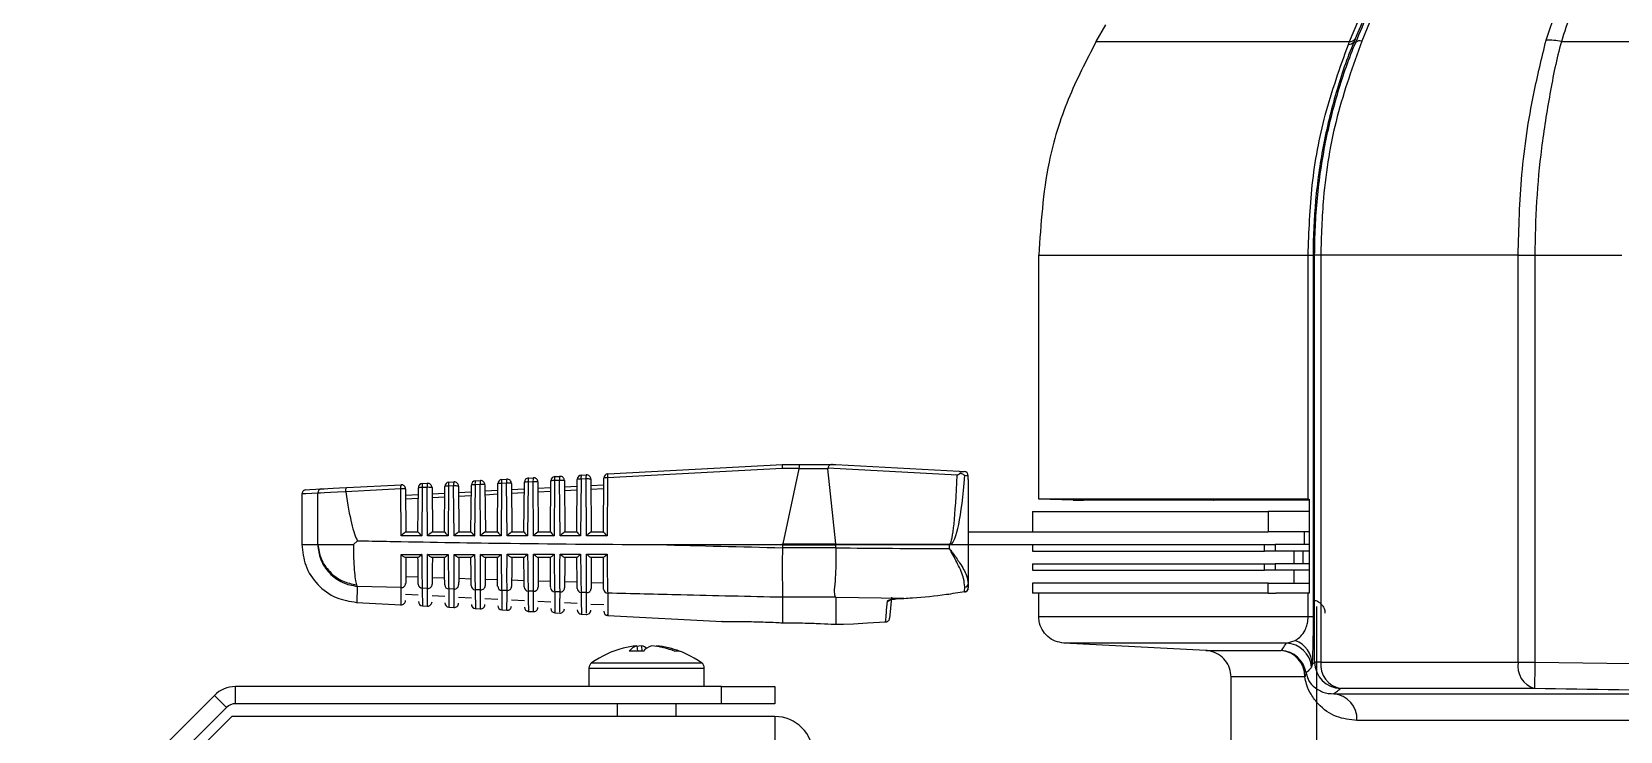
# Model space of a CAD drawing. Extents: x 8 to 113, y 1 to 87.
# Drawn here: x 43.29 to 47.008, y 10.827 to 12.465 of the extents above; entities that cross this region are included whole.
import ezdxf

# ---------------------------------------------------------------- set-up
doc = ezdxf.new("R2010")
doc.units = 0
doc.header["$MEASUREMENT"] = 0
doc.layers.add('OBJECT', color=7, linetype='CONTINUOUS')

msp = doc.modelspace()

# ---------------------------------------------------------------- linework, layer by layer
at = {"layer": 'OBJECT'}
for p, q in [((46.3749, 12.4418), (46.7442, 13.3299)), ((46.4342, 12.5168), (46.4036, 12.443)), ((46.8349, 12.4452), (46.8588, 12.5168)), ((45.7813, 12.4418), (45.804, 12.4812)), ((45.7813, 12.4418), (46.3749, 12.4418)), ((46.3721, 12.4352), (46.3749, 12.4418)), ((46.3892, 12.4401), (46.3853, 12.4417)), ((46.8706, 12.4418), (47.1088, 12.4418)), ((45.6473, 11.9418), (46.2777, 11.9418)), ((45.6473, 11.3705), (45.6473, 11.9418)), ((46.2777, 11.9418), (46.2893, 11.9418)), ((46.2777, 11.3705), (46.2777, 11.9418)), ((46.293, 11.9418), (46.2893, 11.9418)), ((46.2893, 11.9418), (46.2893, 11.0952)), ((46.3073, 11.9418), (46.293, 11.9418)), ((46.293, 10.9889), (46.293, 11.9418)), ((46.7692, 11.9418), (46.3073, 11.9418)), ((46.3073, 11.9418), (46.3073, 10.9889)), ((46.7692, 11.9418), (46.8087, 11.9418)), ((46.7692, 10.9889), (46.7692, 11.9418)), ((46.8087, 11.9418), (47.0121, 11.9418)), ((46.8087, 11.9418), (46.8087, 10.9889)), ((44.3903, 11.4167), (44.4021, 11.4173)), ((44.4523, 11.4199), (44.4641, 11.4206)), ((44.5144, 11.4232), (44.526, 11.4238)), ((44.5659, 11.2938), (44.5669, 11.4166)), ((44.5757, 11.417), (44.5745, 11.2844)), ((44.5873, 11.4176), (44.5757, 11.417)), ((44.5764, 11.4265), (44.588, 11.4271)), ((44.5885, 11.2844), (44.5873, 11.4176)), ((44.5985, 11.4172), (44.5996, 11.2938)), ((44.6279, 11.2938), (44.629, 11.4199)), ((44.6377, 11.4203), (44.6365, 11.2844)), ((45.0463, 11.4419), (44.6377, 11.4203)), ((44.6384, 11.4298), (45.0472, 11.4513)), ((45.0858, 11.4419), (45.0463, 11.4419)), ((45.0472, 11.4513), (45.0472, 11.4513)), ((45.0472, 11.4513), (45.0864, 11.4513)), ((45.0858, 11.4416), (45.0476, 11.2654)), ((45.1534, 11.4416), (45.0858, 11.4416)), ((45.0864, 11.4513), (45.1639, 11.4513)), ((45.1721, 11.2654), (45.1534, 11.4416)), ((45.4558, 11.4266), (45.1536, 11.443)), ((45.1639, 11.4513), (45.1722, 11.4513)), ((45.1722, 11.4513), (45.4605, 11.4357)), ((45.4822, 11.4161), (45.4821, 11.4251)), ((43.9222, 11.3825), (43.9222, 11.2635)), ((43.9593, 11.2638), (43.9593, 11.3844)), ((44.1535, 11.3947), (44.0248, 11.3879)), ((44.0248, 11.3879), (44.0249, 11.3876)), ((44.0272, 11.3975), (44.1542, 11.4042)), ((44.1545, 11.2844), (44.1535, 11.3947)), ((44.1647, 11.3943), (44.1656, 11.2938)), ((44.1649, 11.3797), (44.1946, 11.3813)), ((44.1939, 11.2938), (44.1948, 11.3969)), ((44.2035, 11.3974), (44.2025, 11.2844)), ((44.2155, 11.398), (44.2035, 11.3974)), ((44.2042, 11.4068), (44.2162, 11.4075)), ((44.2165, 11.2844), (44.2155, 11.398)), ((44.2267, 11.3976), (44.2276, 11.2938)), ((44.2268, 11.383), (44.2566, 11.3846)), ((44.2559, 11.2938), (44.2568, 11.4002)), ((44.2656, 11.4006), (44.2645, 11.2844)), ((44.2774, 11.4013), (44.2656, 11.4006)), ((44.2663, 11.4101), (44.2781, 11.4107)), ((44.2785, 11.2844), (44.2774, 11.4013)), ((44.2887, 11.4008), (44.2896, 11.2938)), ((44.2888, 11.3863), (44.3187, 11.3878)), ((44.3179, 11.2938), (44.3188, 11.4035)), ((44.3276, 11.4039), (44.3265, 11.2844)), ((44.3394, 11.4045), (44.3276, 11.4039)), ((44.3283, 11.4134), (44.3401, 11.414)), ((44.3405, 11.2844), (44.3394, 11.4045)), ((44.3506, 11.4041), (44.3516, 11.2938)), ((44.3508, 11.3895), (44.3807, 11.3911)), ((44.3806, 11.3817), (44.3508, 11.3801)), ((44.3799, 11.2938), (44.3808, 11.4068)), ((44.3896, 11.4072), (44.3885, 11.2844)), ((44.4014, 11.4078), (44.3896, 11.4072)), ((44.4025, 11.2844), (44.4014, 11.4078)), ((44.4126, 11.4074), (44.4136, 11.2938)), ((44.4127, 11.3928), (44.4427, 11.3944)), ((44.4426, 11.385), (44.4128, 11.3834)), ((44.4419, 11.2938), (44.4429, 11.41)), ((44.4516, 11.4105), (44.4505, 11.2844)), ((44.4634, 11.4111), (44.4516, 11.4105)), ((44.4645, 11.2844), (44.4634, 11.4111)), ((44.4746, 11.4107), (44.4756, 11.2938)), ((44.4747, 11.3961), (44.5048, 11.3977)), ((44.5047, 11.3882), (44.4748, 11.3867)), ((44.5039, 11.2938), (44.5049, 11.4133)), ((44.5137, 11.4137), (44.5125, 11.2844)), ((44.5253, 11.4144), (44.5137, 11.4137)), ((44.5265, 11.2844), (44.5253, 11.4144)), ((44.5366, 11.4139), (44.5376, 11.2938)), ((44.5367, 11.3994), (44.5668, 11.4009)), ((44.5667, 11.3915), (44.5368, 11.3899)), ((44.5987, 11.4026), (44.6288, 11.4042)), ((44.6287, 11.3948), (44.5987, 11.3932)), ((45.4822, 11.4161), (45.4822, 11.2638)), ((44.1945, 11.3719), (44.1649, 11.3703)), ((44.2566, 11.3751), (44.2269, 11.3736)), ((44.3186, 11.3784), (44.2889, 11.3768)), ((45.6322, 11.3418), (45.6322, 11.2938)), ((45.6322, 11.3418), (46.1844, 11.3418)), ((45.7276, 11.3684), (45.6473, 11.3705)), ((46.2777, 11.3705), (45.6473, 11.3705)), ((45.7276, 11.3684), (45.7302, 11.3684)), ((45.7302, 11.3684), (45.7521, 11.3678)), ((45.7516, 11.3678), (45.7512, 11.3678)), ((45.7512, 11.3678), (45.7521, 11.3678)), ((46.0562, 11.3678), (45.7521, 11.3678)), ((46.0562, 11.3678), (46.0572, 11.3678)), ((46.2801, 11.3678), (46.0572, 11.3678)), ((46.1844, 11.3418), (46.1844, 11.2938)), ((46.2801, 11.3418), (46.1844, 11.3418)), ((46.2777, 11.3705), (46.2802, 11.3705)), ((46.2801, 11.3706), (46.2801, 11.15)), ((44.043, 11.2638), (44.0521, 11.2729)), ((44.2025, 11.2844), (44.1545, 11.2844)), ((44.1654, 11.2938), (44.1939, 11.2938)), ((44.2645, 11.2844), (44.2165, 11.2844)), ((44.2274, 11.2938), (44.2559, 11.2938)), ((44.3265, 11.2844), (44.2785, 11.2844)), ((44.2894, 11.2938), (44.3179, 11.2938)), ((44.3885, 11.2844), (44.3405, 11.2844)), ((44.3514, 11.2938), (44.3799, 11.2938)), ((44.4505, 11.2844), (44.4025, 11.2844)), ((44.4134, 11.2938), (44.4419, 11.2938)), ((44.5125, 11.2844), (44.4645, 11.2844)), ((44.4754, 11.2938), (44.5039, 11.2938)), ((44.5745, 11.2844), (44.5265, 11.2844)), ((44.5374, 11.2938), (44.5659, 11.2938)), ((44.6365, 11.2844), (44.5885, 11.2844)), ((44.5994, 11.2938), (44.6279, 11.2938)), ((45.4822, 11.2938), (45.6637, 11.2938)), ((45.6637, 11.2938), (46.1844, 11.2938)), ((46.2801, 11.2938), (46.1844, 11.2938)), ((46.2682, 11.2938), (46.2682, 11.2638)), ((43.9588, 11.2638), (43.9593, 11.2638)), ((44.1941, 11.2338), (44.1644, 11.2338)), ((44.2561, 11.2338), (44.2265, 11.2338)), ((44.3181, 11.2338), (44.2885, 11.2338)), ((44.38, 11.2338), (44.3506, 11.2338)), ((44.442, 11.2338), (44.4127, 11.2338)), ((44.504, 11.2338), (44.4747, 11.2338)), ((44.566, 11.2338), (44.5368, 11.2338)), ((44.6279, 11.2338), (44.5989, 11.2338)), ((44.7586, 11.2638), (45.0471, 11.2638)), ((45.0472, 11.2623), (45.0472, 11.2571)), ((45.1722, 11.2623), (45.0472, 11.2623)), ((45.0472, 11.2571), (45.1722, 11.2571)), ((45.0476, 11.2654), (45.1721, 11.2654)), ((45.1722, 11.2631), (45.1722, 11.2646)), ((45.1722, 11.2646), (45.4377, 11.2646)), ((45.4378, 11.2631), (45.1722, 11.2631)), ((45.1722, 11.2571), (45.1722, 11.2623)), ((45.4378, 11.2546), (45.4378, 11.2631)), ((45.4408, 11.2638), (45.4822, 11.2638)), ((45.4822, 11.2638), (45.4822, 11.1721)), ((45.4822, 11.2638), (45.6637, 11.2638)), ((45.6322, 11.2638), (45.6322, 11.2489)), ((45.6322, 11.2489), (46.1755, 11.2489)), ((45.6637, 11.2638), (46.1755, 11.2638)), ((46.1755, 11.2489), (46.1755, 11.2638)), ((46.1755, 11.2638), (46.2007, 11.2638)), ((46.2007, 11.2489), (46.1755, 11.2489)), ((46.2007, 11.2638), (46.2007, 11.2489)), ((46.2801, 11.2638), (46.2007, 11.2638)), ((46.2801, 11.2489), (46.2007, 11.2489)), ((46.2444, 11.2489), (46.2444, 11.2189)), ((46.2654, 11.2489), (46.2654, 11.2189)), ((45.6322, 11.2189), (45.6322, 11.204)), ((45.6322, 11.2189), (46.1755, 11.2189)), ((45.6322, 11.204), (46.1755, 11.204)), ((46.1755, 11.204), (46.1755, 11.2189)), ((46.1755, 11.2189), (46.2007, 11.2189)), ((46.2007, 11.204), (46.1755, 11.204)), ((46.2007, 11.2189), (46.2007, 11.204)), ((46.2801, 11.2189), (46.2007, 11.2189)), ((46.2801, 11.204), (46.2007, 11.204)), ((46.2444, 11.204), (46.2444, 11.174)), ((44.0502, 11.1694), (44.0516, 11.1661)), ((44.1545, 11.1631), (44.0516, 11.1661)), ((44.1943, 11.1873), (44.1652, 11.1882)), ((44.2165, 11.1614), (44.2039, 11.1618)), ((44.2563, 11.1853), (44.2272, 11.1862)), ((44.2785, 11.1597), (44.2659, 11.16)), ((44.3183, 11.1833), (44.2892, 11.1842)), ((44.3405, 11.158), (44.3279, 11.1583)), ((44.3803, 11.1814), (44.3511, 11.1823)), ((44.4025, 11.1563), (44.3899, 11.1567)), ((44.4423, 11.1794), (44.4131, 11.1803)), ((44.5043, 11.1775), (44.4751, 11.1784)), ((44.5664, 11.1756), (44.5371, 11.1765)), ((44.6284, 11.1737), (44.5991, 11.1746)), ((45.4736, 11.1541), (45.4739, 11.1647)), ((45.4822, 11.1721), (45.4822, 11.1625)), ((45.6322, 11.174), (45.6322, 11.15)), ((46.1844, 11.174), (45.6322, 11.174)), ((46.1844, 11.15), (46.1844, 11.174)), ((46.1844, 11.174), (46.2801, 11.174)), ((44.0502, 11.1286), (44.1542, 11.1232)), ((44.1648, 11.1476), (44.1946, 11.146)), ((44.2042, 11.1205), (44.2162, 11.1199)), ((44.2268, 11.1444), (44.2566, 11.1428)), ((44.2886, 11.1411), (44.3189, 11.1395)), ((44.3506, 11.1379), (44.3809, 11.1363)), ((44.4126, 11.1346), (44.4429, 11.133)), ((44.4645, 11.1547), (44.4519, 11.155)), ((44.4745, 11.1314), (44.5049, 11.1298)), ((44.5265, 11.1531), (44.5139, 11.1534)), ((44.5367, 11.1281), (44.5668, 11.1265)), ((44.5884, 11.1515), (44.576, 11.1518)), ((44.5986, 11.1248), (44.6288, 11.1233)), ((45.0472, 11.1405), (45.0472, 11.1405)), ((45.1717, 11.1405), (45.0472, 11.1405)), ((45.0472, 11.1405), (45.0472, 11.0809)), ((45.1722, 11.1398), (45.1717, 11.1405)), ((45.3314, 11.138), (45.1722, 11.1398)), ((45.1722, 11.1398), (45.1722, 11.0774)), ((45.3133, 11.137), (45.3314, 11.138)), ((45.3133, 11.1368), (45.3315, 11.1377)), ((45.3133, 11.137), (45.3133, 11.1368)), ((45.3133, 11.1368), (45.3133, 11.1368)), ((45.3314, 11.138), (45.3315, 11.1377)), ((46.1844, 11.15), (45.6322, 11.15)), ((45.6473, 11.0952), (45.6473, 11.15)), ((46.1844, 11.15), (46.2024, 11.15)), ((46.2777, 11.15), (46.2024, 11.15)), ((46.2777, 11.0952), (46.2777, 11.15)), ((46.2802, 11.15), (46.2777, 11.15)), ((46.2972, 11.1193), (46.2972, 10.7363)), ((44.2662, 11.1173), (44.2781, 11.1167)), ((44.3282, 11.114), (44.3401, 11.1134)), ((44.3902, 11.1108), (44.402, 11.1102)), ((44.4522, 11.1075), (44.464, 11.1069)), ((44.5142, 11.1043), (44.5259, 11.1037)), ((44.5762, 11.101), (44.5879, 11.1004)), ((44.6382, 11.0978), (44.9058, 11.0838)), ((45.2886, 11.0827), (45.2886, 11.0827)), ((45.6473, 11.0952), (46.2777, 11.0952)), ((46.2777, 11.0952), (46.2893, 11.0952)), ((45.19, 11.0773), (45.1901, 11.0773)), ((44.7059, 11.0268), (44.7074, 11.0145)), ((44.706, 11.0263), (44.7109, 11.0268)), ((44.7109, 11.0268), (44.7109, 11.0261)), ((44.7186, 11.0141), (44.7178, 11.0268)), ((44.7475, 11.0261), (44.7476, 11.0268)), ((44.7476, 11.0268), (44.7525, 11.0263)), ((44.7525, 11.0268), (44.7524, 11.0254)), ((46.2268, 11.0333), (45.706, 11.0333)), ((46.0385, 11.0159), (45.706, 11.0333)), ((46.0385, 11.0159), (46.2147, 11.0159)), ((46.2268, 11.0333), (46.2477, 11.0395)), ((44.5942, 10.9747), (44.5942, 10.9313)), ((44.5942, 10.9747), (44.6854, 10.9747)), ((44.6005, 10.9869), (44.6874, 10.9869)), ((44.6854, 10.9747), (44.8642, 10.9747)), ((44.6874, 10.9869), (44.858, 10.9869)), ((44.8642, 10.9313), (44.8642, 10.9747)), ((46.2871, 10.9837), (46.2858, 10.9769)), ((46.2871, 10.9837), (46.293, 10.9889)), ((46.3073, 10.9889), (46.293, 10.9889)), ((46.3073, 10.9889), (46.7692, 10.9889)), ((46.7692, 10.9889), (46.8087, 10.9889)), ((46.8087, 10.9889), (47.1343, 10.9837)), ((46.0973, 10.7363), (46.0973, 10.954)), ((46.27, 10.954), (46.0973, 10.954)), ((43.2897, 10.4834), (43.7172, 10.9108)), ((43.7454, 10.8825), (43.7172, 10.9108)), ((43.7667, 10.8913), (43.7667, 10.9313)), ((44.9042, 10.9313), (43.7667, 10.9313)), ((44.9042, 10.8913), (44.9042, 10.9313)), ((44.9042, 10.9313), (45.0292, 10.9313)), ((45.0292, 10.9313), (45.0292, 10.8913)), ((46.3378, 10.9144), (47.681, 10.9144)), ((46.8077, 10.9269), (46.3537, 10.9269)), ((43.7584, 10.8613), (43.3092, 10.4122)), ((43.7454, 10.8825), (43.318, 10.4551)), ((45.0292, 10.8613), (43.7584, 10.8613)), ((44.9042, 10.8913), (43.7667, 10.8913)), ((44.6602, 10.8913), (44.6602, 10.8613)), ((44.7982, 10.8613), (44.7982, 10.8913)), ((45.0292, 10.8913), (44.9042, 10.8913)), ((45.0292, 10.8613), (45.0292, 10.7713)), ((47.708, 10.8524), (46.3921, 10.8524))]:
    msp.add_line(p, q, dxfattribs=at)
at = {"layer": 'OBJECT', "flags": 128}
for points in [[(45.4605, 11.4357), (45.4668, 11.4354), (45.4709, 11.4351), (45.4727, 11.435)], [(45.4821, 11.4251), (45.4809, 11.4251), (45.4781, 11.4252), (45.4739, 11.4254)], [(43.9593, 11.3844), (43.9315, 11.3829), (43.9222, 11.3825)], [(43.9317, 11.3924), (43.9317, 11.3924), (43.9409, 11.3929), (43.9686, 11.3944)], [(44.0249, 11.3876), (44.0057, 11.3867), (43.989, 11.3858), (43.9754, 11.3852), (43.9654, 11.3847), (43.9593, 11.3844)], [(43.9686, 11.3944), (43.9741, 11.3947), (43.983, 11.3952), (43.9952, 11.3958), (44.0101, 11.3966), (44.0272, 11.3975)], [(45.3023, 11.1405), (45.3, 11.1148), (45.2986, 11.0986), (45.298, 11.0918)], [(45.1901, 11.0773), (45.2133, 11.0786), (45.2462, 11.0804), (45.2886, 11.0827)], [(44.7178, 11.0268), (44.7108, 11.026), (44.7061, 11.0254)]]:
    msp.add_lwpolyline(points, dxfattribs=at)
at = {"layer": 'OBJECT'}
for centre, radius, start, end in [((46.3726, 12.4507), 0.0155, 268.1327, 324.6074), ((46.375, 12.4578), 0.016, 269.4446, 325.4756), ((46.3991, 12.4284), 0.0153, 73.0323, 130.1231), ((46.8405, 12.3158), 0.1296, 76.5631, 92.4567), ((44.3908, 11.4067), 0.01, 93.0226, 179.5), ((44.4097, 11.4105), 0.0204, 162.3828, 189.2808), ((44.4215, 11.4111), 0.0204, 162.3859, 189.2742), ((44.4026, 11.4073), 0.01, 0.5, 93.0226), ((44.4529, 11.41), 0.01, 93.0226, 179.5), ((44.4718, 11.4138), 0.0204, 162.3864, 189.2738), ((44.4835, 11.4144), 0.0204, 162.3832, 189.2805), ((44.4646, 11.4106), 0.01, 0.5, 93.0226), ((44.5149, 11.4132), 0.01, 93.0226, 179.5), ((44.5338, 11.417), 0.0204, 162.3828, 189.2808), ((44.5455, 11.4177), 0.0204, 162.3832, 189.2805), ((44.5266, 11.4138), 0.01, 0.5, 93.0226), ((44.5769, 11.4165), 0.01, 93.0226, 179.5), ((44.5733, 11.3761), 0.041, 86.6838, 99.0007), ((44.5958, 11.4203), 0.0204, 162.3859, 189.2742), ((44.6074, 11.4209), 0.0204, 162.3859, 189.2742), ((44.5908, 11.3632), 0.0545, 81.8661, 93.6815), ((44.5885, 11.4171), 0.01, 0.5, 93.0226), ((44.639, 11.4198), 0.01, 93.0226, 179.5), ((44.6354, 11.3794), 0.041, 86.6868, 98.9977), ((44.6579, 11.4236), 0.0204, 162.3828, 189.2808), ((45.4722, 11.4251), 0.01, 0.809, 86.8941), ((45.4721, 11.4251), 0.00999, 359.9496, 86.8549), ((45.4815, 11.4252), 0.000671, 348.3568, 0.493), ((43.9322, 11.3825), 0.01, 93.0226, 175.0653), ((43.9692, 11.3845), 0.00991, 93.4746, 180.5507), ((44.1736, 11.398), 0.0204, 162.3859, 189.2742), ((44.157, 11.3403), 0.0545, 81.8661, 93.6815), ((44.1547, 11.3942), 0.01, 0.5, 93.0226), ((44.2047, 11.3969), 0.01, 93.0226, 179.5), ((44.2012, 11.3565), 0.041, 86.6857, 99.0007), ((44.2237, 11.4007), 0.0204, 162.3855, 189.2745), ((44.2356, 11.4013), 0.0204, 162.3758, 189.2843), ((44.219, 11.3436), 0.0545, 81.8662, 93.6814), ((44.2167, 11.3975), 0.01, 0.5, 93.0226), ((44.2668, 11.4001), 0.01, 93.0226, 179.5), ((44.2632, 11.3597), 0.041, 86.6836, 99.001), ((44.2857, 11.4039), 0.0204, 162.3832, 189.2805), ((44.2976, 11.4046), 0.0204, 162.3832, 189.2805), ((44.281, 11.3469), 0.0545, 81.8665, 93.6811), ((44.2787, 11.4008), 0.01, 0.5, 93.0226), ((44.3288, 11.4034), 0.01, 93.0226, 179.5), ((44.3252, 11.363), 0.041, 86.687, 98.9975), ((44.3477, 11.4072), 0.0204, 162.3855, 189.2745), ((44.3596, 11.4078), 0.0204, 162.3832, 189.2805), ((44.3429, 11.3501), 0.0545, 81.8667, 93.6809), ((44.3406, 11.404), 0.01, 0.5, 93.0226), ((44.3872, 11.3663), 0.041, 86.687, 98.9994), ((44.4049, 11.3534), 0.0545, 81.8661, 93.6815), ((44.4493, 11.3696), 0.041, 86.6838, 99.0007), ((44.4669, 11.3567), 0.0545, 81.8662, 93.6814), ((44.5113, 11.3728), 0.041, 86.687, 98.9994), ((44.5288, 11.3599), 0.0545, 81.8665, 93.6811), ((45.3188, 11.263), 0.1189, 0.0138, 0.7743), ((45.3448, 11.1726), 0.1324, 43.5506, 44.5), ((44.1551, 11.173), 0.00992, 266.5029, 358.941), ((44.2043, 11.1716), 0.00989, 181.003, 267.587), ((44.2171, 11.1713), 0.00992, 266.4849, 358.9201), ((44.2663, 11.1699), 0.00989, 181.0189, 267.61), ((44.2791, 11.1696), 0.00991, 266.4666, 358.8996), ((44.3283, 11.1682), 0.00989, 181.0368, 267.6311), ((44.3411, 11.1679), 0.00991, 266.4477, 358.8788), ((44.3903, 11.1665), 0.00988, 181.0553, 267.6532), ((44.4031, 11.1662), 0.00991, 266.4286, 358.8557), ((44.4523, 11.1649), 0.00988, 181.0784, 267.6709), ((44.4651, 11.1646), 0.00991, 266.4108, 358.8338), ((44.5143, 11.1632), 0.00987, 181.0943, 267.6966), ((44.5271, 11.1629), 0.0099, 266.3922, 358.8115), ((44.5764, 11.1616), 0.00987, 181.1135, 267.7191), ((44.5891, 11.1613), 0.0099, 266.3725, 358.7897), ((44.6384, 11.1601), 0.00987, 181.134, 267.7412), ((45.4732, 11.1632), 0.00906, 272.8152, 355.6376), ((45.4722, 11.1625), 0.01, 279.2546, 0), ((45.4737, 11.1732), 0.00857, 271.3588, 352.7704), ((44.1547, 11.1331), 0.01, 266.9496, 359.5), ((44.2048, 11.1305), 0.01, 180.5, 266.6468), ((44.2167, 11.1299), 0.01, 266.5331, 359.5), ((44.2668, 11.1273), 0.01, 180.5, 266.1343), ((44.2787, 11.1266), 0.01, 266.0214, 359.5), ((44.3288, 11.124), 0.01, 180.5, 265.6235), ((44.3406, 11.1234), 0.01, 265.5116, 359.5), ((44.3908, 11.1208), 0.01, 180.5, 265.1147), ((44.4026, 11.1201), 0.01, 265.0037, 359.5), ((45.2924, 11.1416), 0.01, 272.5392, 314.0407), ((45.4629, 11.1519), 0.011, 3.6039, 11.5459), ((44.4529, 11.1175), 0.01, 180.5, 264.6079), ((44.4646, 11.1169), 0.01, 264.4978, 359.5), ((44.5149, 11.1143), 0.01, 180.5, 264.103), ((44.5266, 11.1137), 0.01, 263.9939, 359.5), ((44.5769, 11.111), 0.01, 180.5, 263.6003), ((44.5885, 11.1104), 0.01, 263.4921, 359.5), ((44.639, 11.1078), 0.01, 180.5, 263.0997), ((44.7292, 10.8075), 0.2208, 104.3896, 125.6682), ((44.7231, 10.8314), 0.1962, 95.0252, 104.3851), ((44.7163, 10.9939), 0.0345, 107.4604, 144.2806), ((44.7044, 10.7733), 0.2413, 86.1519, 93.8481), ((44.7087, 10.9928), 0.0352, 54.3327, 74.9761), ((44.7535, 10.9846), 0.044, 106.9533, 138.1952), ((44.7226, 10.8234), 0.2041, 68.996, 84.9425), ((44.7354, 10.8316), 0.1959, 68.5881, 84.9804), ((44.7292, 10.8075), 0.2208, 54.3318, 75.6104), ((44.8014, 10.9859), 0.0286, 78.7962, 101.2038), ((46.2116, 10.9539), 0.062, 9.0434, 87.1598), ((46.2095, 10.9556), 0.0605, 358.4265, 85.0795), ((46.2241, 10.9713), 0.062, 5.1379, 87.4505), ((46.2268, 10.9828), 0.0604, 0.8387, 69.7837), ((44.6092, 10.9747), 0.015, 125.6682, 180), ((44.8492, 10.9747), 0.015, 0, 54.3318), ((46.355, 10.9889), 0.062, 180.0187, 268.8268), ((46.3637, 10.9828), 0.0568, 173.8232, 259.8676), ((46.824, 10.98), 0.0556, 170.8084, 252.8844), ((96.1175, 10.1509), 49.316, 179.02638, 179.0984), ((46.2586, 10.9627), 0.0143, 322.6459, 4.1231), ((43.7667, 10.8613), 0.07, 90, 135), ((46.3328, 10.8553), 0.0593, 357.2193, 85.182), ((43.7667, 10.8613), 0.03, 90, 135), ((45.0292, 10.7713), 0.09, 0, 90)]:
    msp.add_arc(centre, radius, start, end, dxfattribs=at)
for centre, major_axis, ratio, start_param, end_param in [((45.0475, 11.4413), (-0.00026, 0.01), 0.120424, 0.003177, 1.515259), ((45.0864, 11.4413), (0, 0.01), 0.061163, 0, 1.518436), ((45.0042, 11.4413), (0.0816, 0.0005), 0.122438, 6.255809, 6.281989), ((45.1908, 11.4413), (0.0374, -0.0006), 0.267094, 3.033482, 3.174083), ((45.43, 11.8342), (-0.0078, 0.5695), 0.050872, 3.193561, 3.914226), ((45.4222, 11.8326), (-0.0157, 0.5695), 0.101686, 3.191455, 3.913119), ((44.0773, 13.5536), (0.0147, 2.2897), 0.052015, 2.811677, 3.052791), ((46.2273, 11.3887), (0.062, -0.0151), 0.162711, 5.7002, 5.769198), ((44.1557, 11.2838), (0.00988, 0.00996), 0.087934, 0.08695, 1.605386), ((44.2038, 11.2838), (-0.00991, 0.00999), 0.035372, 0.03505, 1.483386), ((44.2177, 11.2838), (0.00988, 0.00996), 0.087934, 0.08695, 1.605386), ((44.2658, 11.2838), (-0.00991, 0.00999), 0.035372, 0.03505, 1.483386), ((44.2797, 11.2838), (0.00988, 0.00996), 0.087934, 0.08695, 1.605386), ((44.3278, 11.2838), (-0.00991, 0.00999), 0.035372, 0.03505, 1.483386), ((44.3417, 11.2838), (0.00988, 0.00996), 0.087934, 0.08695, 1.605386), ((44.3898, 11.2838), (-0.00991, 0.00999), 0.035372, 0.03505, 1.483386), ((44.4037, 11.2838), (0.00988, 0.00996), 0.087934, 0.08695, 1.605386), ((44.4518, 11.2838), (-0.00991, 0.00999), 0.035372, 0.03505, 1.483386), ((44.4657, 11.2838), (0.00988, 0.00996), 0.087934, 0.08695, 1.605386), ((44.5138, 11.2838), (-0.00991, 0.00999), 0.035372, 0.03505, 1.483386), ((44.5277, 11.2838), (0.00988, 0.00996), 0.087934, 0.08695, 1.605386), ((44.5758, 11.2838), (-0.00991, 0.00999), 0.035372, 0.03505, 1.483386), ((44.5897, 11.2838), (0.00988, 0.00996), 0.087934, 0.08695, 1.605386), ((44.6378, 11.2838), (-0.00991, 0.00999), 0.035372, 0.03505, 1.483386), ((49.0656, 13.3263), (19.0675, 0), 0.111038, 4.484542, 4.500054), ((44.0692, 11.2623), (0.9787, 0.0064), 0.122438, 6.24272, 6.255809), ((44.0699, 11.2623), (0.9773, 0), 0.122785, 0, 0.013091), ((44.0699, 11.2571), (0.9773, 0), 0.122785, 6.279845, 6.283185), ((45.6204, 11.2623), (0.4485, -0.007), 0.267094, 3.174083, 3.1806), ((45.6201, 11.2623), (0.4478, 0), 0.267949, 3.135082, 3.141593), ((45.6201, 11.2571), (0.4478, 0), 0.267949, 3.141593, 3.145797), ((45.53, 13.3263), (7.8848, 0), 0.262774, 4.666998, 4.700689), ((45.43, 11.8342), (-0.0078, 0.5695), 0.050872, 3.140897, 3.193561), ((45.4222, 11.8326), (-0.0157, 0.5695), 0.101686, 3.138791, 3.191455), ((46.2273, 11.1319), (0.062, 0.0151), 0.162756, 0.513963, 0.582961)]:
    msp.add_ellipse(centre, major_axis=major_axis, ratio=ratio, start_param=start_param, end_param=end_param, dxfattribs=at)
for points, knots in [([(46.7565, 13.3367), (46.6967, 13.1928), (46.5737, 12.897), (46.4511, 12.6009), (46.3882, 12.4488)], [0, 0, 0, 0, 0.4863876, 1, 1, 1, 1]), ([(46.3892, 12.4401), (46.3892, 12.4401), (46.3993, 12.4635), (46.4088, 12.4867), (46.4183, 12.5099)], [0, 0, 0, 0, 0.000029, 1, 1, 1, 1]), ([(46.8932, 12.5096), (46.885, 12.4865), (46.8768, 12.4634), (46.8706, 12.4418), (46.8706, 12.4418)], [0, 0, 0, 0, 0.999968, 1, 1, 1, 1]), ([(45.7813, 12.4418), (45.7582, 12.3973), (45.7115, 12.3072), (45.6599, 12.1392), (45.6519, 12.0148), (45.6473, 11.9418)], [0, 0, 0, 0, 0.2875136, 0.5817952, 1, 1, 1, 1]), ([(46.2777, 11.9418), (46.2797, 11.9967), (46.2837, 12.1081), (46.3147, 12.2762), (46.3525, 12.381), (46.3721, 12.4352)], [0, 0, 0, 0, 0.319105, 0.647495, 1, 1, 1, 1]), ([(46.3853, 12.4417), (46.3853, 12.4417), (46.3683, 12.4022), (46.3418, 12.3241), (46.3111, 12.1983), (46.2934, 12.0705), (46.2893, 11.9847), (46.2893, 11.9418), (46.2893, 11.9418)], [0, 0, 0, 0, 0.000004, 0.254674, 0.509348, 0.754672, 0.999996, 1, 1, 1, 1]), ([(46.293, 11.9418), (46.293, 11.9418), (46.293, 11.9863), (46.2973, 12.0753), (46.3161, 12.2039), (46.3465, 12.3259), (46.3735, 12.4033), (46.3892, 12.4401), (46.3892, 12.4401)], [0, 0, 0, 0, 0.0000046, 0.2588997, 0.5177953, 0.758901, 0.9999955, 1, 1, 1, 1]), ([(46.4036, 12.443), (46.3826, 12.3849), (46.3401, 12.2669), (46.3119, 12.0961), (46.3086, 11.9865), (46.3073, 11.9418)], [0, 0, 0, 0, 0.365392, 0.741453, 1, 1, 1, 1]), ([(46.3882, 12.4488), (46.3872, 12.4463), (46.3862, 12.4439), (46.3853, 12.4417), (46.3853, 12.4417)], [0, 0, 0, 0, 0.99969, 1, 1, 1, 1]), ([(46.7692, 11.9418), (46.771, 12.0051), (46.7747, 12.1335), (46.8001, 12.3031), (46.8248, 12.4039), (46.8349, 12.4452)], [0, 0, 0, 0, 0.364471, 0.739445, 1, 1, 1, 1]), ([(46.8706, 12.4418), (46.8706, 12.4418), (46.8589, 12.4009), (46.8435, 12.321), (46.8228, 12.1947), (46.8114, 12.0682), (46.8087, 11.9839), (46.8087, 11.9418), (46.8087, 11.9418)], [0, 0, 0, 0, 0.0000043, 0.2558305, 0.5116466, 0.7558202, 0.9999955, 1, 1, 1, 1]), ([(45.1639, 11.4513), (45.1624, 11.4513), (45.1599, 11.4513), (45.1573, 11.4501), (45.1558, 11.448), (45.1547, 11.4454), (45.1539, 11.4437), (45.1536, 11.443)], [0, 0, 0, 0, 0.281506, 0.477148, 0.6724679, 0.8784676, 1, 1, 1, 1]), ([(45.4558, 11.4266), (45.4558, 11.4266), (45.4589, 11.4283), (45.4618, 11.4298), (45.4647, 11.4313)], [0, 0, 0, 0, 0.019978, 1, 1, 1, 1]), ([(45.4605, 11.4357), (45.4605, 11.4357), (45.4609, 11.4357), (45.4618, 11.4355), (45.4632, 11.4344), (45.4642, 11.4327), (45.4646, 11.4316), (45.4647, 11.4313)], [0, 0, 0, 0, 0.017155, 0.20226, 0.556605, 0.898365, 1, 1, 1, 1]), ([(45.4647, 11.4313), (45.4671, 11.43), (45.4706, 11.4281), (45.4731, 11.4261), (45.4738, 11.4255), (45.4739, 11.4254)], [0, 0, 0, 0, 0.696355, 0.97882, 1, 1, 1, 1]), ([(44.0248, 11.3879), (44.0248, 11.389), (44.0248, 11.3913), (44.0252, 11.3941), (44.0258, 11.3963), (44.0265, 11.3973), (44.027, 11.3975), (44.0272, 11.3975), (44.0272, 11.3975)], [0, 0, 0, 0, 0.2192768, 0.4385033, 0.6592408, 0.8829816, 0.9858182, 1, 1, 1, 1]), ([(44.0521, 11.2729), (44.0578, 11.2728), (44.0863, 11.2723), (44.2057, 11.2701), (44.4354, 11.2661), (44.6425, 11.2647), (44.7586, 11.2638)], [0, 0, 0, 0, 0.024148, 0.120739, 0.507103, 1, 1, 1, 1]), ([(43.9222, 11.2638), (43.924, 11.2473), (43.9277, 11.213), (43.9571, 11.1684), (44.0001, 11.1367), (44.0342, 11.1312), (44.0506, 11.1286)], [0, 0, 0, 0, 0.240773, 0.5, 0.759226, 1, 1, 1, 1]), ([(43.9222, 11.2638), (43.9238, 11.2638), (43.9268, 11.2638), (43.9482, 11.2638), (43.9588, 11.2638)], [0, 0, 0, 0, 0.5, 1, 1, 1, 1]), ([(43.9588, 11.2638), (43.9604, 11.2521), (43.9637, 11.2278), (43.9852, 11.196), (44.0158, 11.1729), (44.04, 11.1683), (44.0516, 11.1661)], [0, 0, 0, 0, 0.24117, 0.5, 0.758829, 1, 1, 1, 1]), ([(43.9593, 11.2638), (43.9621, 11.2638), (43.9678, 11.2638), (43.987, 11.2638), (44.0121, 11.2638), (44.0327, 11.2638), (44.043, 11.2638)], [0, 0, 0, 0, 0.250001, 0.499999, 0.750001, 1, 1, 1, 1]), ([(43.9593, 11.2638), (43.961, 11.2527), (43.9647, 11.2297), (43.9857, 11.1993), (44.0155, 11.1769), (44.0389, 11.1719), (44.0502, 11.1694)], [0, 0, 0, 0, 0.24156, 0.499999, 0.758437, 1, 1, 1, 1]), ([(44.043, 11.2638), (44.043, 11.2532), (44.043, 11.2318), (44.0445, 11.2042), (44.0468, 11.1818), (44.0491, 11.1736), (44.0502, 11.1694)], [0, 0, 0, 0, 0.25, 0.5, 0.75, 1, 1, 1, 1]), ([(44.1545, 11.1631), (44.1545, 11.1647), (44.1543, 11.1696), (44.1542, 11.1872), (44.1543, 11.2122), (44.1544, 11.2311), (44.1544, 11.2383), (44.1544, 11.2405)], [0, 0, 0, 0, 0.161731, 0.488573, 0.814942, 0.942319, 1, 1, 1, 1]), ([(44.1544, 11.2405), (44.161, 11.2405), (44.1771, 11.2406), (44.1931, 11.2406), (44.2025, 11.2406)], [0, 0, 0, 0, 0.4123132, 1, 1, 1, 1]), ([(44.1644, 11.2338), (44.1638, 11.234), (44.1624, 11.2342), (44.1592, 11.2362), (44.1565, 11.2385), (44.1548, 11.2401), (44.1545, 11.2405), (44.1544, 11.2405)], [0, 0, 0, 0, 0.236908, 0.528795, 0.900013, 0.991343, 1, 1, 1, 1]), ([(44.1656, 11.2338), (44.1655, 11.2232), (44.1653, 11.2021), (44.1651, 11.1814), (44.1651, 11.1755), (44.1651, 11.1729)], [0, 0, 0, 0, 0.357963, 0.715855, 1, 1, 1, 1]), ([(44.1944, 11.1715), (44.1944, 11.1751), (44.1943, 11.1823), (44.1941, 11.2055), (44.1939, 11.2251), (44.1939, 11.2338)], [0, 0, 0, 0, 0.356146, 0.712375, 1, 1, 1, 1]), ([(44.2025, 11.2406), (44.2025, 11.2406), (44.2022, 11.2403), (44.2005, 11.2386), (44.1979, 11.2363), (44.1953, 11.2342), (44.1945, 11.234), (44.1941, 11.2338)], [0, 0, 0, 0, 0.0082759, 0.0945615, 0.478392, 0.7705637, 1, 1, 1, 1]), ([(44.2025, 11.2406), (44.2025, 11.2384), (44.2026, 11.2298), (44.2028, 11.2097), (44.2032, 11.1843), (44.2036, 11.1677), (44.2038, 11.1632), (44.2039, 11.1618)], [0, 0, 0, 0, 0.057873, 0.21801, 0.538017, 0.858387, 1, 1, 1, 1]), ([(44.2165, 11.1614), (44.2165, 11.163), (44.2163, 11.1679), (44.2162, 11.1857), (44.2163, 11.2111), (44.2164, 11.2307), (44.2164, 11.2384), (44.2164, 11.2407)], [0, 0, 0, 0, 0.15955, 0.481991, 0.803961, 0.942061, 1, 1, 1, 1]), ([(44.2164, 11.2407), (44.223, 11.2407), (44.2391, 11.2407), (44.2551, 11.2408), (44.2645, 11.2408)], [0, 0, 0, 0, 0.412352, 1, 1, 1, 1]), ([(44.2265, 11.2338), (44.2259, 11.234), (44.2246, 11.2342), (44.2215, 11.2361), (44.2187, 11.2385), (44.2169, 11.2402), (44.2165, 11.2406), (44.2164, 11.2407)], [0, 0, 0, 0, 0.2256408, 0.5069825, 0.8682201, 0.9914648, 1, 1, 1, 1]), ([(44.2276, 11.2338), (44.2275, 11.2231), (44.2273, 11.2017), (44.2271, 11.1802), (44.2271, 11.1739), (44.2271, 11.1711)], [0, 0, 0, 0, 0.352325, 0.704581, 1, 1, 1, 1]), ([(44.2564, 11.1697), (44.2564, 11.1734), (44.2563, 11.1807), (44.2561, 11.2043), (44.2559, 11.2246), (44.2559, 11.2338)], [0, 0, 0, 0, 0.350805, 0.701695, 1, 1, 1, 1]), ([(44.2645, 11.2408), (44.2645, 11.2408), (44.2641, 11.2403), (44.2623, 11.2386), (44.2598, 11.2362), (44.2572, 11.2342), (44.2565, 11.234), (44.2561, 11.2338)], [0, 0, 0, 0, 0.0082081, 0.119711, 0.4937346, 0.7767464, 1, 1, 1, 1]), ([(44.2645, 11.2408), (44.2645, 11.2385), (44.2646, 11.2298), (44.2648, 11.2095), (44.2652, 11.1838), (44.2656, 11.1664), (44.2658, 11.1616), (44.2659, 11.16)], [0, 0, 0, 0, 0.058137, 0.21618, 0.531949, 0.848067, 1, 1, 1, 1]), ([(44.2785, 11.1597), (44.2785, 11.1613), (44.2783, 11.1663), (44.2782, 11.1842), (44.2783, 11.2101), (44.2784, 11.2302), (44.2784, 11.2385), (44.2784, 11.2408)], [0, 0, 0, 0, 0.157483, 0.475733, 0.793525, 0.941799, 1, 1, 1, 1]), ([(44.2784, 11.2408), (44.285, 11.2409), (44.3011, 11.2409), (44.3171, 11.2409), (44.3265, 11.241)], [0, 0, 0, 0, 0.412394, 1, 1, 1, 1]), ([(44.2885, 11.2338), (44.288, 11.234), (44.2867, 11.2342), (44.2837, 11.2361), (44.2809, 11.2385), (44.279, 11.2403), (44.2785, 11.2408), (44.2784, 11.2408)], [0, 0, 0, 0, 0.2207651, 0.49454, 0.8478251, 0.9915676, 1, 1, 1, 1]), ([(44.2896, 11.2338), (44.2895, 11.223), (44.2893, 11.2014), (44.2891, 11.179), (44.2891, 11.1724), (44.289, 11.1694)], [0, 0, 0, 0, 0.347006, 0.693942, 1, 1, 1, 1]), ([(44.3184, 11.168), (44.3184, 11.1717), (44.3183, 11.1791), (44.3181, 11.2032), (44.3179, 11.224), (44.3179, 11.2338)], [0, 0, 0, 0, 0.345759, 0.691604, 1, 1, 1, 1]), ([(44.3265, 11.241), (44.3265, 11.2409), (44.326, 11.2404), (44.3242, 11.2386), (44.3216, 11.2362), (44.3191, 11.2342), (44.3184, 11.234), (44.3181, 11.2338)], [0, 0, 0, 0, 0.008109, 0.143847, 0.508255, 0.782549, 1, 1, 1, 1]), ([(44.3265, 11.241), (44.3265, 11.2386), (44.3266, 11.2298), (44.3268, 11.2094), (44.3272, 11.1832), (44.3276, 11.1652), (44.3278, 11.1601), (44.3279, 11.1583)], [0, 0, 0, 0, 0.058402, 0.214453, 0.526192, 0.838269, 1, 1, 1, 1]), ([(44.3405, 11.158), (44.3405, 11.1597), (44.3403, 11.1647), (44.3402, 11.1826), (44.3402, 11.209), (44.3404, 11.2297), (44.3404, 11.2386), (44.3404, 11.241)], [0, 0, 0, 0, 0.155512, 0.469777, 0.783592, 0.941533, 1, 1, 1, 1]), ([(44.3404, 11.241), (44.347, 11.241), (44.3631, 11.2411), (44.3791, 11.2411), (44.3885, 11.2411)], [0, 0, 0, 0, 0.412428, 1, 1, 1, 1]), ([(44.3506, 11.2338), (44.3501, 11.234), (44.3488, 11.2342), (44.3459, 11.2361), (44.343, 11.2385), (44.3411, 11.2403), (44.3405, 11.241), (44.3404, 11.241)], [0, 0, 0, 0, 0.2161177, 0.4826666, 0.8281497, 0.9916583, 1, 1, 1, 1]), ([(44.3516, 11.2338), (44.3515, 11.2229), (44.3513, 11.2011), (44.3511, 11.1778), (44.3511, 11.171), (44.351, 11.1677)], [0, 0, 0, 0, 0.341977, 0.683893, 1, 1, 1, 1]), ([(44.3804, 11.1663), (44.3804, 11.1701), (44.3803, 11.1775), (44.3801, 11.202), (44.3799, 11.2235), (44.3799, 11.2338)], [0, 0, 0, 0, 0.340987, 0.682053, 1, 1, 1, 1]), ([(44.3885, 11.2411), (44.3885, 11.2411), (44.3879, 11.2405), (44.386, 11.2386), (44.3834, 11.2361), (44.381, 11.2342), (44.3803, 11.234), (44.38, 11.2338)], [0, 0, 0, 0, 0.008027, 0.167038, 0.521987, 0.788059, 1, 1, 1, 1]), ([(44.3885, 11.2411), (44.3885, 11.2387), (44.3886, 11.2299), (44.3888, 11.2092), (44.3892, 11.1827), (44.3896, 11.1639), (44.3898, 11.1586), (44.3899, 11.1567)], [0, 0, 0, 0, 0.058671, 0.212822, 0.520728, 0.828955, 1, 1, 1, 1]), ([(44.4025, 11.1563), (44.4024, 11.158), (44.4023, 11.1631), (44.4022, 11.1812), (44.4022, 11.208), (44.4024, 11.2293), (44.4024, 11.2387), (44.4024, 11.2412)], [0, 0, 0, 0, 0.1536344, 0.4641066, 0.7741299, 0.9412666, 1, 1, 1, 1]), ([(44.4024, 11.2412), (44.409, 11.2412), (44.4251, 11.2412), (44.4411, 11.2413), (44.4505, 11.2413)], [0, 0, 0, 0, 0.412465, 1, 1, 1, 1]), ([(44.4127, 11.2338), (44.4121, 11.234), (44.411, 11.2342), (44.4081, 11.236), (44.4052, 11.2385), (44.4032, 11.2404), (44.4025, 11.2411), (44.4024, 11.2412)], [0, 0, 0, 0, 0.211693, 0.471321, 0.809155, 0.991768, 1, 1, 1, 1]), ([(44.4136, 11.2338), (44.4135, 11.2228), (44.4133, 11.2008), (44.4131, 11.1767), (44.413, 11.1695), (44.413, 11.166)], [0, 0, 0, 0, 0.337219, 0.67438, 1, 1, 1, 1]), ([(44.4425, 11.1647), (44.4424, 11.1684), (44.4424, 11.176), (44.4421, 11.2009), (44.4419, 11.223), (44.4419, 11.2338)], [0, 0, 0, 0, 0.336461, 0.673003, 1, 1, 1, 1]), ([(44.4505, 11.2413), (44.4505, 11.2413), (44.4498, 11.2405), (44.4478, 11.2386), (44.4452, 11.2361), (44.4429, 11.2342), (44.4423, 11.234), (44.442, 11.2338)], [0, 0, 0, 0, 0.007945, 0.189259, 0.535047, 0.793248, 1, 1, 1, 1]), ([(44.4505, 11.2413), (44.4505, 11.2388), (44.4506, 11.2299), (44.4508, 11.209), (44.4512, 11.1823), (44.4516, 11.1627), (44.4518, 11.1571), (44.4519, 11.155)], [0, 0, 0, 0, 0.058942, 0.211284, 0.515533, 0.820093, 1, 1, 1, 1]), ([(44.4645, 11.1547), (44.4644, 11.1564), (44.4643, 11.1616), (44.4642, 11.1797), (44.4642, 11.207), (44.4643, 11.2289), (44.4644, 11.2388), (44.4644, 11.2413)], [0, 0, 0, 0, 0.151844, 0.458695, 0.765104, 0.940994, 1, 1, 1, 1]), ([(44.4644, 11.2413), (44.471, 11.2413), (44.4871, 11.2414), (44.5031, 11.2414), (44.5125, 11.2414)], [0, 0, 0, 0, 0.412495, 1, 1, 1, 1]), ([(44.4747, 11.2338), (44.4742, 11.234), (44.4731, 11.2342), (44.4703, 11.236), (44.4673, 11.2385), (44.4652, 11.2405), (44.4645, 11.2413), (44.4644, 11.2413)], [0, 0, 0, 0, 0.207466, 0.460445, 0.790801, 0.991848, 1, 1, 1, 1]), ([(44.4756, 11.2338), (44.4755, 11.2227), (44.4753, 11.2005), (44.4751, 11.1756), (44.475, 11.1681), (44.475, 11.1644)], [0, 0, 0, 0, 0.332713, 0.665365, 1, 1, 1, 1]), ([(44.5045, 11.1631), (44.5044, 11.1669), (44.5044, 11.1745), (44.5041, 11.1998), (44.5039, 11.2225), (44.5039, 11.2338)], [0, 0, 0, 0, 0.332165, 0.664412, 1, 1, 1, 1]), ([(44.5125, 11.2414), (44.5125, 11.2414), (44.5117, 11.2406), (44.5097, 11.2386), (44.507, 11.236), (44.5048, 11.2342), (44.5042, 11.234), (44.504, 11.2338)], [0, 0, 0, 0, 0.007882, 0.210623, 0.547438, 0.798167, 1, 1, 1, 1]), ([(44.5125, 11.2414), (44.5125, 11.2389), (44.5126, 11.2299), (44.5128, 11.2089), (44.5132, 11.1818), (44.5136, 11.1615), (44.5139, 11.1556), (44.5139, 11.1534)], [0, 0, 0, 0, 0.0592175, 0.2098329, 0.5105952, 0.8116536, 1, 1, 1, 1]), ([(44.5265, 11.1531), (44.5264, 11.1548), (44.5263, 11.16), (44.5262, 11.1783), (44.5262, 11.206), (44.5263, 11.2284), (44.5264, 11.2389), (44.5264, 11.2415)], [0, 0, 0, 0, 0.150137, 0.453533, 0.756489, 0.940722, 1, 1, 1, 1]), ([(44.5264, 11.2415), (44.533, 11.2415), (44.5491, 11.2415), (44.5651, 11.2416), (44.5745, 11.2416)], [0, 0, 0, 0, 0.412532, 1, 1, 1, 1]), ([(44.5368, 11.2338), (44.5363, 11.234), (44.5352, 11.2342), (44.5325, 11.236), (44.5294, 11.2385), (44.5273, 11.2406), (44.5265, 11.2414), (44.5264, 11.2415)], [0, 0, 0, 0, 0.203471, 0.450054, 0.773102, 0.99194, 1, 1, 1, 1]), ([(44.5376, 11.2338), (44.5375, 11.2227), (44.5373, 11.2003), (44.5371, 11.1745), (44.537, 11.1667), (44.537, 11.1627)], [0, 0, 0, 0, 0.328436, 0.656815, 1, 1, 1, 1]), ([(44.5665, 11.1614), (44.5664, 11.1653), (44.5664, 11.173), (44.5662, 11.1988), (44.566, 11.222), (44.5659, 11.2338)], [0, 0, 0, 0, 0.328087, 0.656253, 1, 1, 1, 1]), ([(44.5745, 11.2416), (44.5745, 11.2416), (44.5736, 11.2407), (44.5715, 11.2385), (44.5689, 11.236), (44.5668, 11.2342), (44.5662, 11.234), (44.566, 11.2338)], [0, 0, 0, 0, 0.007818, 0.231078, 0.559205, 0.802814, 1, 1, 1, 1]), ([(44.5745, 11.2416), (44.5745, 11.239), (44.5746, 11.2299), (44.5748, 11.2087), (44.5752, 11.1814), (44.5756, 11.1604), (44.5759, 11.1542), (44.576, 11.1518)], [0, 0, 0, 0, 0.059496, 0.20846, 0.505893, 0.803609, 1, 1, 1, 1]), ([(44.5884, 11.1515), (44.5884, 11.1532), (44.5883, 11.1585), (44.5881, 11.1769), (44.5882, 11.205), (44.5883, 11.228), (44.5884, 11.239), (44.5884, 11.2416)], [0, 0, 0, 0, 0.148505, 0.448597, 0.748257, 0.940445, 1, 1, 1, 1]), ([(44.5884, 11.2416), (44.5951, 11.2416), (44.6111, 11.2417), (44.6271, 11.2417), (44.6365, 11.2417)], [0, 0, 0, 0, 0.41256, 1, 1, 1, 1]), ([(44.5989, 11.2338), (44.5984, 11.2339), (44.5974, 11.2341), (44.595, 11.2357), (44.592, 11.2381), (44.5896, 11.2404), (44.5885, 11.2416), (44.5884, 11.2416)], [0, 0, 0, 0, 0.199293, 0.397082, 0.700897, 0.992018, 1, 1, 1, 1]), ([(44.5996, 11.2338), (44.5995, 11.2226), (44.5993, 11.2001), (44.5991, 11.1735), (44.599, 11.1654), (44.599, 11.1611)], [0, 0, 0, 0, 0.324373, 0.648691, 1, 1, 1, 1]), ([(44.6365, 11.2417), (44.6365, 11.2417), (44.6355, 11.2407), (44.6334, 11.2385), (44.6307, 11.2359), (44.6287, 11.2342), (44.6282, 11.2339), (44.6279, 11.2338)], [0, 0, 0, 0, 0.0077487, 0.2506908, 0.5703603, 0.8072175, 1, 1, 1, 1]), ([(44.6285, 11.1599), (44.6285, 11.1638), (44.6284, 11.1715), (44.6282, 11.1977), (44.628, 11.2215), (44.6279, 11.2338)], [0, 0, 0, 0, 0.3242056, 0.6484895, 1, 1, 1, 1]), ([(44.6365, 11.2417), (44.6365, 11.2391), (44.6366, 11.23), (44.6368, 11.2086), (44.6372, 11.181), (44.6376, 11.1592), (44.6379, 11.1528), (44.638, 11.1502)], [0, 0, 0, 0, 0.059775, 0.207162, 0.501411, 0.795934, 1, 1, 1, 1]), ([(45.0472, 11.2567), (45.0469, 11.2432), (45.0464, 11.2162), (45.0466, 11.1806), (45.0474, 11.1532), (45.0473, 11.1447), (45.0472, 11.1405)], [0, 0, 0, 0, 0.253584, 0.507164, 0.760847, 1, 1, 1, 1]), ([(45.1722, 11.2566), (45.1723, 11.2514), (45.1725, 11.2328), (45.1717, 11.2018), (45.1701, 11.1697), (45.167, 11.1492), (45.1704, 11.1429), (45.1717, 11.1405)], [0, 0, 0, 0, 0.097508, 0.35133, 0.599304, 0.843155, 1, 1, 1, 1]), ([(45.4739, 11.1647), (45.4733, 11.171), (45.4718, 11.1874), (45.4586, 11.2175), (45.4455, 11.2415), (45.4384, 11.2534), (45.4378, 11.2545), (45.4378, 11.2546)], [0, 0, 0, 0, 0.244746, 0.626731, 0.967928, 0.996144, 1, 1, 1, 1]), ([(45.4378, 11.2546), (45.4378, 11.2545), (45.4386, 11.2534), (45.4412, 11.2501), (45.4497, 11.239), (45.4641, 11.2186), (45.4789, 11.1932), (45.4812, 11.1785), (45.4822, 11.1721)], [0, 0, 0, 0, 0.003659, 0.034965, 0.112488, 0.381452, 0.732443, 1, 1, 1, 1]), ([(44.0516, 11.1661), (44.0513, 11.1552), (44.0507, 11.1333), (44.0506, 11.1302), (44.0506, 11.1286)], [0, 0, 0, 0, 0.496376, 1, 1, 1, 1]), ([(44.1542, 11.1232), (44.1542, 11.1232), (44.1542, 11.1181), (44.1543, 11.1311), (44.1544, 11.1524), (44.1545, 11.1631)], [0, 0, 0, 0, 0.001446, 0.498454, 1, 1, 1, 1]), ([(44.2039, 11.1618), (44.2039, 11.1605), (44.2039, 11.1542), (44.2041, 11.1316), (44.2043, 11.1156), (44.2042, 11.1207), (44.2042, 11.1208)], [0, 0, 0, 0, 0.0468668, 0.2343634, 0.9862201, 1, 1, 1, 1]), ([(44.2162, 11.1203), (44.2162, 11.1218), (44.2162, 11.1249), (44.2164, 11.149), (44.2165, 11.1614)], [0, 0, 0, 0, 0.4887093, 1, 1, 1, 1]), ([(44.2659, 11.16), (44.2659, 11.1587), (44.266, 11.1523), (44.2662, 11.1293), (44.2663, 11.1125), (44.2663, 11.1177), (44.2663, 11.1179)], [0, 0, 0, 0, 0.045988, 0.229969, 0.967722, 1, 1, 1, 1]), ([(44.2781, 11.1174), (44.2782, 11.1188), (44.2782, 11.1216), (44.2784, 11.1466), (44.2785, 11.1597)], [0, 0, 0, 0, 0.479307, 1, 1, 1, 1]), ([(44.3279, 11.1583), (44.3279, 11.157), (44.328, 11.1505), (44.3282, 11.1269), (44.3283, 11.1095), (44.3283, 11.1147), (44.3283, 11.1151)], [0, 0, 0, 0, 0.045141, 0.225734, 0.949897, 1, 1, 1, 1]), ([(44.3401, 11.1145), (44.3401, 11.1157), (44.3402, 11.1183), (44.3404, 11.1442), (44.3405, 11.158)], [0, 0, 0, 0, 0.470225, 1, 1, 1, 1]), ([(44.3899, 11.1567), (44.3899, 11.1553), (44.39, 11.1486), (44.3902, 11.1246), (44.3904, 11.1064), (44.3903, 11.1118), (44.3903, 11.1122)], [0, 0, 0, 0, 0.0443251, 0.221651, 0.9327091, 1, 1, 1, 1]), ([(44.4021, 11.1117), (44.4021, 11.1127), (44.4021, 11.1149), (44.4024, 11.1418), (44.4025, 11.1563)], [0, 0, 0, 0, 0.461446, 1, 1, 1, 1]), ([(44.4519, 11.155), (44.4519, 11.1536), (44.452, 11.1469), (44.4522, 11.1224), (44.4524, 11.1034), (44.4523, 11.1088), (44.4523, 11.1093)], [0, 0, 0, 0, 0.043537, 0.21771, 0.916123, 1, 1, 1, 1]), ([(44.4641, 11.1088), (44.4641, 11.1097), (44.4641, 11.1116), (44.4643, 11.1394), (44.4645, 11.1547)], [0, 0, 0, 0, 0.452954, 1, 1, 1, 1]), ([(44.5139, 11.1534), (44.514, 11.152), (44.514, 11.1451), (44.5142, 11.1201), (44.5144, 11.1004), (44.5144, 11.1058), (44.5144, 11.1065)], [0, 0, 0, 0, 0.042776, 0.213906, 0.900109, 1, 1, 1, 1]), ([(44.526, 11.1059), (44.5261, 11.1067), (44.5261, 11.1083), (44.5263, 11.1371), (44.5265, 11.1531)], [0, 0, 0, 0, 0.444733, 1, 1, 1, 1]), ([(44.576, 11.1518), (44.576, 11.1504), (44.576, 11.1434), (44.5763, 11.1179), (44.5764, 11.0974), (44.5764, 11.1028), (44.5764, 11.1036)], [0, 0, 0, 0, 0.042041, 0.210231, 0.884638, 1, 1, 1, 1]), ([(44.588, 11.1031), (44.588, 11.1036), (44.588, 11.1049), (44.5883, 11.1347), (44.5884, 11.1515)], [0, 0, 0, 0, 0.436769, 1, 1, 1, 1]), ([(45.0472, 11.1405), (44.9679, 11.1423), (44.8315, 11.1454), (44.6951, 11.1488), (44.638, 11.1502)], [0, 0, 0, 0, 0.58145, 1, 1, 1, 1]), ([(44.638, 11.1502), (44.638, 11.1488), (44.638, 11.1417), (44.6383, 11.1157), (44.6385, 11.0944), (44.6384, 11.0998), (44.6384, 11.1007)], [0, 0, 0, 0, 0.04133, 0.206678, 0.869682, 1, 1, 1, 1]), ([(45.2886, 11.0827), (45.2886, 11.0828), (45.2886, 11.0833), (45.2891, 11.0889), (45.2912, 11.1125), (45.2928, 11.1316)], [0, 0, 0, 0, 0.045653, 0.228294, 1, 1, 1, 1]), ([(45.2928, 11.1316), (45.2931, 11.1321), (45.2937, 11.1331), (45.2974, 11.1346), (45.3027, 11.1359), (45.3084, 11.1367), (45.312, 11.1369), (45.3133, 11.137)], [0, 0, 0, 0, 0.219061, 0.438022, 0.659218, 0.880002, 1, 1, 1, 1]), ([(45.2988, 11.1343), (45.2988, 11.1343), (45.2988, 11.1343), (45.2997, 11.1347), (45.3017, 11.1352), (45.3047, 11.1359), (45.3073, 11.1362), (45.3084, 11.1363)], [0, 0, 0, 0, 0.090214, 0.251795, 0.484409, 0.778393, 1, 1, 1, 1]), ([(45.3084, 11.1363), (45.3091, 11.1364), (45.3106, 11.1366), (45.3123, 11.1367), (45.3133, 11.1367)], [0, 0, 0, 0, 0.42916, 1, 1, 1, 1]), ([(45.3314, 11.138), (45.3381, 11.1384), (45.3714, 11.1405), (45.4189, 11.1452), (45.4594, 11.1518), (45.4736, 11.1541)], [0, 0, 0, 0, 0.139684, 0.698664, 1, 1, 1, 1]), ([(46.2885, 11.1342), (46.2884, 11.1342), (46.2882, 11.1342), (46.2891, 11.1342), (46.2902, 11.134), (46.2938, 11.1335), (46.3003, 11.1314), (46.3082, 11.1258), (46.3143, 11.1173), (46.3173, 11.1091), (46.3168, 11.1044), (46.3167, 11.1033)], [0, 0, 0, 0, 0.077726, 0.105361, 0.128874, 0.1671, 0.328144, 0.516295, 0.721643, 0.934867, 1, 1, 1, 1]), ([(44.9058, 11.0839), (44.9053, 11.0839), (44.9032, 11.0838), (44.9163, 11.084), (44.9437, 11.0841), (44.9839, 11.0835), (45.0206, 11.0823), (45.0419, 11.0812), (45.0472, 11.0809)], [0, 0, 0, 0, 0.069411, 0.284853, 0.500141, 0.714749, 0.928344, 1, 1, 1, 1]), ([(45.2886, 11.0827), (45.2897, 11.0828), (45.2919, 11.0832), (45.2948, 11.0851), (45.2969, 11.0876), (45.2978, 11.09), (45.298, 11.0914), (45.298, 11.0918)], [0, 0, 0, 0, 0.235927, 0.471835, 0.707759, 0.925417, 1, 1, 1, 1]), ([(45.706, 11.0333), (45.6991, 11.0344), (45.6853, 11.0365), (45.6673, 11.0481), (45.6541, 11.0645), (45.648, 11.0813), (45.6475, 11.0917), (45.6473, 11.0952)], [0, 0, 0, 0, 0.222098, 0.444196, 0.666293, 0.888385, 1, 1, 1, 1]), ([(46.2477, 11.0395), (46.2511, 11.0417), (46.2582, 11.0462), (46.2669, 11.0565), (46.2729, 11.0685), (46.2759, 11.0783), (46.2775, 11.0872), (46.2776, 11.0926), (46.2777, 11.0952)], [0, 0, 0, 0, 0.300577, 0.606532, 0.762917, 0.874182, 0.940147, 1, 1, 1, 1]), ([(46.2893, 11.0952), (46.2893, 11.0854), (46.2893, 11.0659), (46.2889, 11.0364), (46.2882, 11.0043), (46.2876, 10.9916), (46.2871, 10.9837)], [0, 0, 0, 0, 0.163499, 0.32571, 0.581357, 1, 1, 1, 1]), ([(45.0472, 11.0809), (45.0632, 11.0808), (45.0952, 11.0806), (45.1378, 11.0792), (45.1614, 11.078), (45.1707, 11.0775), (45.172, 11.0774)], [0, 0, 0, 0, 0.315568, 0.631102, 0.947588, 1, 1, 1, 1]), ([(45.172, 11.0774), (45.1721, 11.0774), (45.1721, 11.0774), (45.1722, 11.0774), (45.1722, 11.0774), (45.1722, 11.0774), (45.1722, 11.0774)], [0, 0, 0, 0, 0.159972, 0.363956, 0.750397, 1, 1, 1, 1]), ([(45.1722, 11.0774), (45.1789, 11.0774), (45.1874, 11.0773), (45.1896, 11.0773), (45.19, 11.0773)], [0, 0, 0, 0, 0.791837, 1, 1, 1, 1]), ([(46.0973, 10.954), (46.0966, 10.9609), (46.0952, 10.9749), (46.0845, 10.9934), (46.0688, 11.0075), (46.0524, 11.0144), (46.042, 11.0155), (46.0385, 11.0159)], [0, 0, 0, 0, 0.222088, 0.444175, 0.666265, 0.888359, 1, 1, 1, 1]), ([(46.2147, 11.0159), (46.216, 11.0174), (46.2201, 11.022), (46.2241, 11.0287), (46.2268, 11.0333)], [0, 0, 0, 0, 0.321064, 1, 1, 1, 1]), ([(46.2858, 10.9769), (46.2852, 10.9761), (46.2817, 10.9718), (46.2774, 10.9673), (46.2737, 10.9644), (46.2729, 10.9637)], [0, 0, 0, 0, 0.160414, 0.802068, 1, 1, 1, 1]), ([(46.3921, 10.8524), (46.3757, 10.854), (46.3429, 10.8573), (46.3078, 10.8814), (46.2856, 10.9101), (46.2748, 10.9315), (46.2712, 10.9482), (46.27, 10.954)], [0, 0, 0, 0, 0.338496, 0.676057, 0.82639, 0.93996, 1, 1, 1, 1]), ([(46.2729, 10.9637), (46.2739, 10.9598), (46.2786, 10.9422), (46.2918, 10.9303), (46.3118, 10.9162), (46.3291, 10.915), (46.3378, 10.9144)], [0, 0, 0, 0, 0.064501, 0.29555, 0.645888, 1, 1, 1, 1]), ([(46.3537, 10.9269), (46.353, 10.9263), (46.3494, 10.9229), (46.344, 10.9185), (46.3395, 10.9155), (46.3378, 10.9144)], [0, 0, 0, 0, 0.137516, 0.687581, 1, 1, 1, 1]), ([(47.681, 10.9144), (47.5216, 10.9164), (47.2304, 10.92), (46.9393, 10.9248), (46.8077, 10.9269)], [0, 0, 0, 0, 0.547716, 1, 1, 1, 1])]:
    msp.add_open_spline(points, degree=3, knots=knots, dxfattribs=at)

doc.saveas('drawing.dxf')
